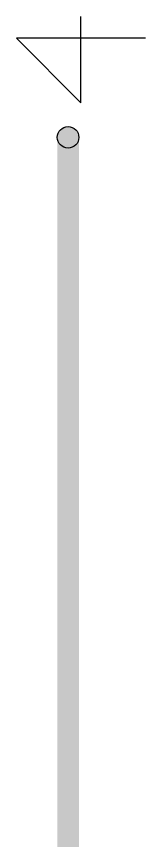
# Model space of a CAD drawing. Header units: millimetres. Extents: x -0.22 to 4.11, y -0.25 to 2.01.
# Drawn here: x 4.046 to 4.106, y 0.2512 to 0.6329 of the extents above; entities that cross this region are included whole.
import ezdxf

# ---------------------------------------------------------------- set-up
doc = ezdxf.new("R2010")
doc.units = ezdxf.units.MM
doc.header["$MEASUREMENT"] = 0
doc.layers.add('Mechanical1', color=6, linetype='Continuous')

msp = doc.modelspace()

# ---------------------------------------------------------------- hatches: boundary and pattern name
at = {"layer": 'Mechanical1'}
h = msp.add_hatch(color=6, dxfattribs=at)
edge = h.paths.add_edge_path()
edge.add_arc((4.07, 0.57693), 0.005, 0, 360)
msp.add_hatch(color=6, dxfattribs=at).paths.add_polyline_path([(4.075, -0.00044), (4.065, -0.00044), (4.065, 0.57693), (4.075, 0.57693)])

# ---------------------------------------------------------------- linework, layer by layer
for p, q in [((4.076, 0.59293), (4.076, 0.63292)), ((4.10599, 0.62292), (4.04601, 0.62292)), ((4.04601, 0.62292), (4.076, 0.59293))]:
    msp.add_line(p, q, dxfattribs=at)
msp.add_circle((4.07, 0.57693), 0.005, dxfattribs=at)

doc.saveas('drawing.dxf')
